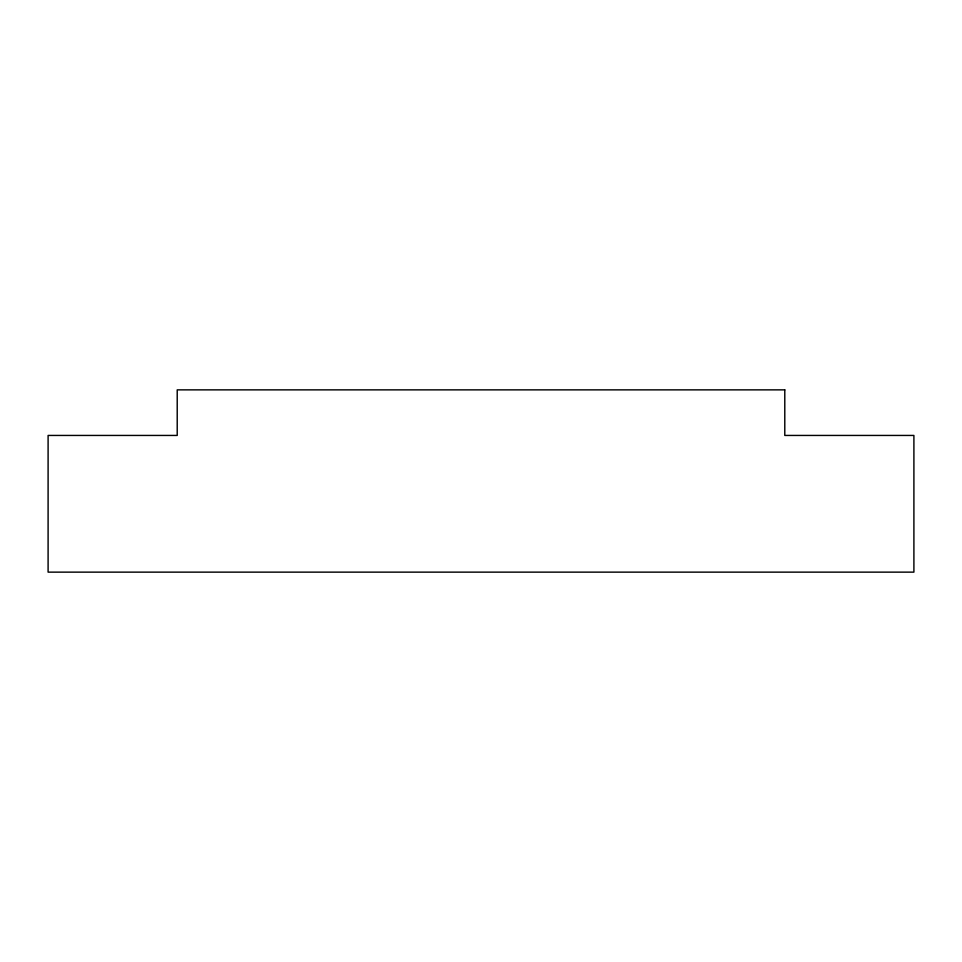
<?xml version="1.0" encoding="UTF-8"?>
<svg xmlns="http://www.w3.org/2000/svg" width="962" height="962" viewBox="0 0 962 962"><rect width="100%" height="100%" fill="white"/><g stroke="black" fill="none" stroke-linecap="round" stroke-linejoin="round"><path stroke-width="1.44" d="M784.788 389.863L177.212 389.863L177.212 435.437L48.1 435.437L48.1 572.137L913.9 572.137L913.9 435.437L784.788 435.437L784.788 389.863"/></g></svg>
